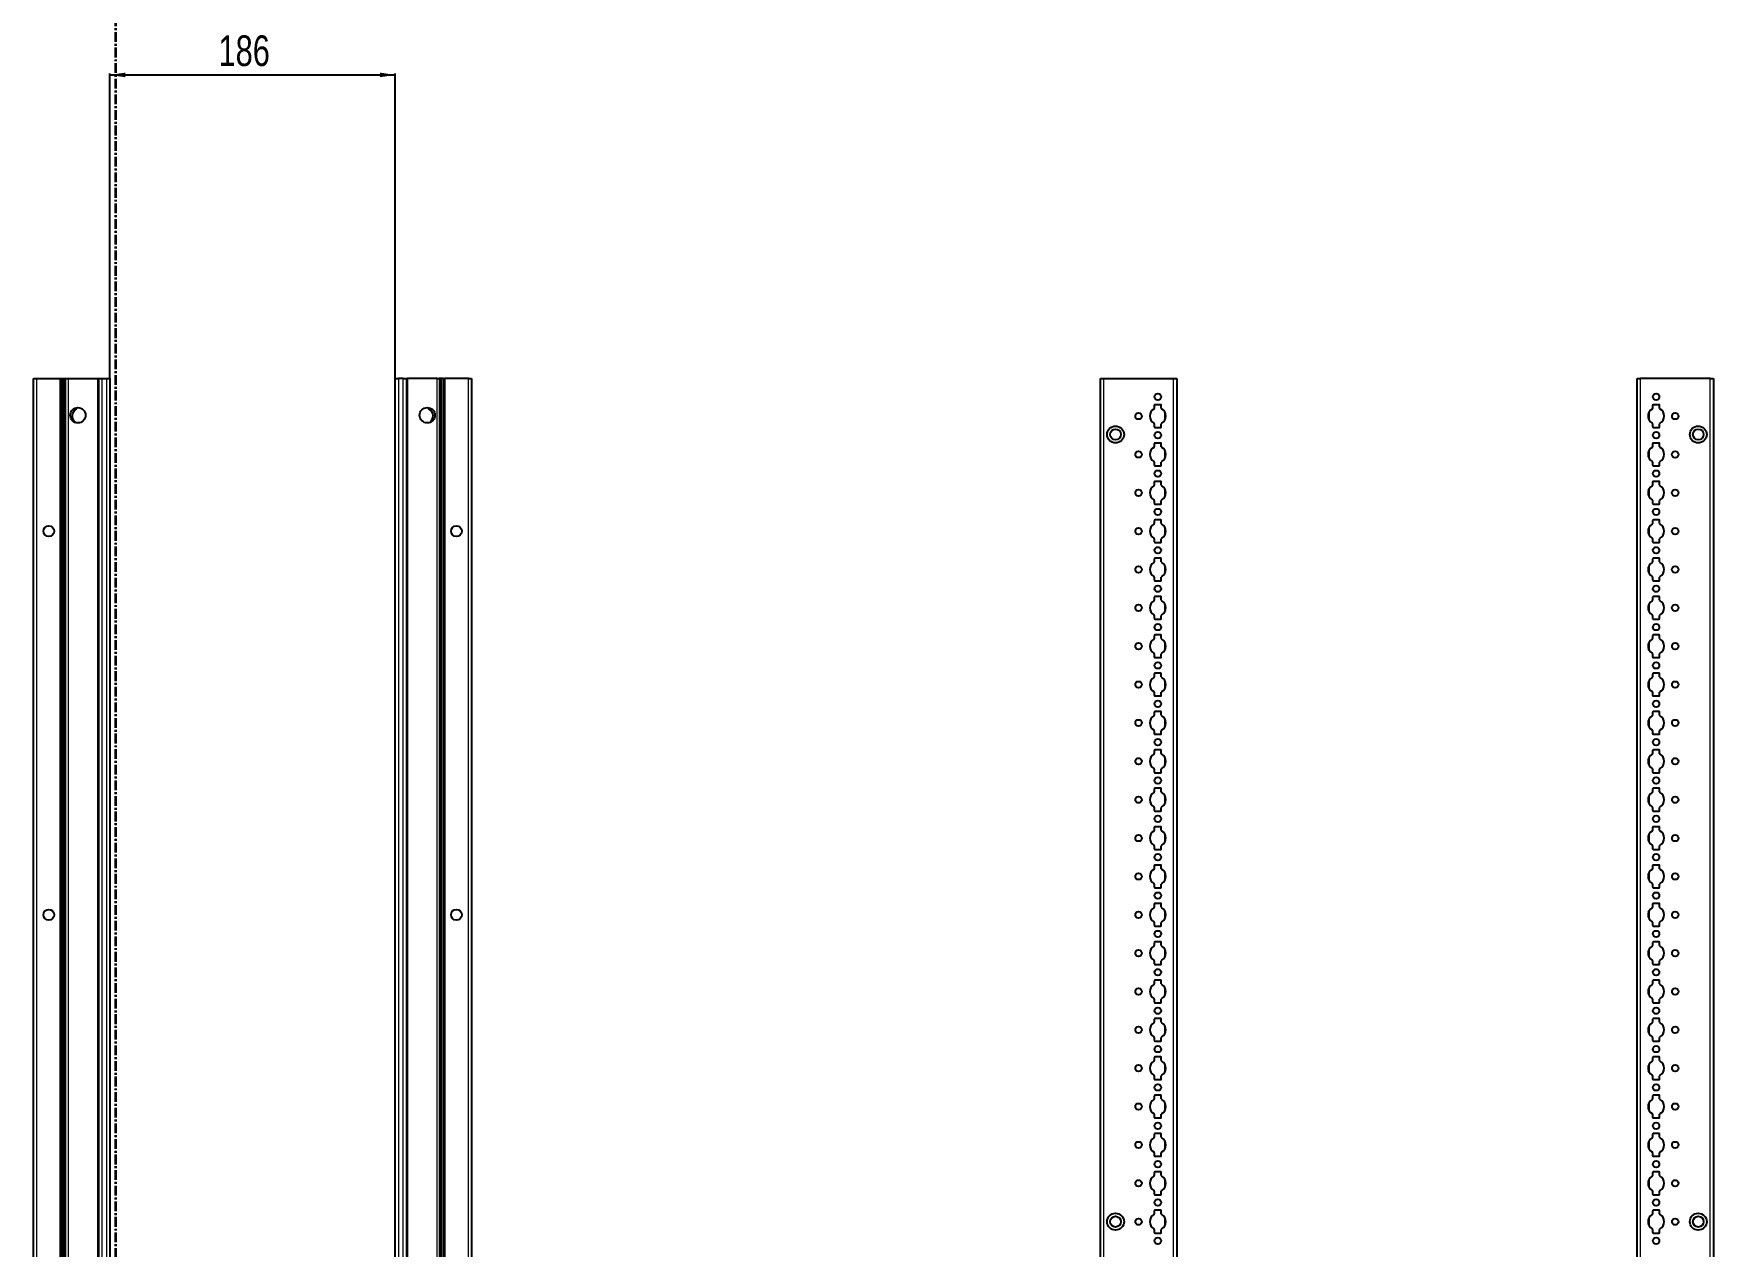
# Model space of a CAD drawing. Header units: millimetres. Extents: x -199 to 1999, y -1547 to 1507.
# Drawn here: x 905 to 1999, y -318 to 472 of the extents above; entities that cross this region are included whole.
import ezdxf

# ---------------------------------------------------------------- set-up
doc = ezdxf.new("R2010")
doc.units = ezdxf.units.MM
doc.linetypes.add('CENTER', pattern=[10.16, 6.35, -1.27, 1.27, -1.27])
doc.layers.add('FORMAT', color=7, linetype='Continuous')
doc.styles.add('SLDTEXTSTYLE0', font='TXT', dxfattribs={"width": 0.75})
doc.dimstyles.new('SLDDIMSTYLE0', dxfattribs={"dimtxt": 20, "dimasz": 10, "dimexe": 0, "dimexo": 0.0625, "dimgap": 5, "dimtad": 2, "dimdec": 1, "dimrnd": 1e-09, "dimzin": 12, "dimdsep": 46, "dimtxsty": 'SLDTEXTSTYLE0', "dimsah": 1, "dimcen": 0.09, "dimadec": 0, "dimazin": 3, "dimtfac": 1, "dimtofl": 0, "dimtmove": 0, "dimatfit": 3, "dimfxl": 0, "dimfrac": 2, "dimtolj": 1, "dimtzin": 12, "dimarcsym": 0})

# ---------------------------------------------------------------- blocks, each defined once
blk = doc.blocks.new('_D_4')
at = {"layer": 'FORMAT'}
for p, q in [((954.3, 247.2), (954.3, 446)), ((954.3, 445), (1140.3, 445)), ((1140.3, 247.2), (1140.3, 446))]:
    blk.add_line(p, q, dxfattribs=at)
for points in [[(954.3, 445), (964.3, 443.5), (964.3, 446.5)], [(1140.3, 445), (1130.3, 446.5), (1130.3, 443.5)]]:
    blk.add_solid(points, dxfattribs=at)
at = {"layer": 'FORMAT', "insert": (1025.1, 470.8), "char_height": 20, "attachment_point": 1, "style": 'SLDTEXTSTYLE0'}
blk.add_mtext('186', dxfattribs=at)

msp = doc.modelspace()

# ---------------------------------------------------------------- linework, layer by layer
at = {"color": 7, "linetype": 'CENTER', "lineweight": 35}
msp.add_line((958.03, 1499.09), (958.03, -1103.67), dxfattribs=at)
at = {"color": 7, "linetype": 'Continuous', "lineweight": 25}
for p, q in [((904.6, -851.79), (904.6, 247.21)), ((904.6, 247.21), (906.6, 247.21)), ((906.6, 247.21), (921.95, 247.21)), ((921.95, 247.21), (922.6, 247.21)), ((922.6, 223.46), (922.6, 247.21)), ((922.6, 247.21), (923.19, 247.21)), ((923.19, 247.21), (924.39, 247.21)), ((924.39, 247.21), (924.39, -851.79)), ((924.39, 247.21), (924.43, 247.21)), ((924.43, 247.21), (924.43, -851.79)), ((924.43, 247.21), (925.63, 247.21)), ((925.63, 247.21), (927.05, 247.21)), ((927.05, 247.21), (946.45, 247.21)), ((946.45, 247.21), (947.1, 247.21)), ((947.1, -851.79), (947.1, 247.21)), ((947.1, 247.21), (949.1, 247.21)), ((949.1, 247.21), (952.3, 247.21)), ((952.3, 247.21), (954.3, 247.21)), ((954.3, 247.21), (954.3, -851.79)), ((1140.3, -851.79), (1140.3, 247.21)), ((1140.3, 247.21), (1142.3, 247.21)), ((1145.5, 247.21), (1142.3, 247.21)), ((1145.5, 247.21), (1147.5, 247.21)), ((1147.5, 247.21), (1147.5, -851.79)), ((1147.5, 247.21), (1148.15, 247.21)), ((1167.55, 247.21), (1148.15, 247.21)), ((1167.55, 247.21), (1168.97, 247.21)), ((1170.17, 247.21), (1168.97, 247.21)), ((1170.17, -851.79), (1170.17, 247.21)), ((1170.21, 247.21), (1170.17, 247.21)), ((1170.21, -851.79), (1170.21, 247.21)), ((1171.42, 247.21), (1170.21, 247.21)), ((1171.42, 247.21), (1172, 247.21)), ((1172, 247.21), (1172, 223.46)), ((1172, 247.21), (1172.65, 247.21)), ((1188, 247.21), (1172.65, 247.21)), ((1188, 247.21), (1190, 247.21)), ((1190, 247.21), (1190, -851.79)), ((1599.77, -851.79), (1599.77, 247.21)), ((1599.77, 247.21), (1601.77, 247.21)), ((1601.77, 247.21), (1647.47, 247.21)), ((1647.47, 247.21), (1649.47, 247.21)), ((1649.47, 247.21), (1649.47, -851.79)), ((1949.47, -851.79), (1949.47, 247.21)), ((1949.47, 247.21), (1951.47, 247.21)), ((1997.17, 247.21), (1951.47, 247.21)), ((1997.17, 247.21), (1999.17, 247.21)), ((1999.17, 247.21), (1999.17, -851.79)), ((1638.92, 230.11), (1635.32, 230.11)), ((1963.62, 230.11), (1960.02, 230.11)), ((922.66, 223.35), (922.6, 223.46)), ((922.6, 223.46), (922.6, 221.96)), ((922.6, 221.96), (922.66, 222.06)), ((922.6, 173.46), (922.6, 221.96)), ((922.66, 222.06), (922.66, 223.35)), ((932.65, 227.73), (932.65, 228.14)), ((1161.95, 228.14), (1161.95, 227.73)), ((1172, 223.46), (1171.94, 223.35)), ((1171.94, 223.35), (1171.94, 222.06)), ((1171.94, 222.06), (1172, 221.96)), ((1172, 221.96), (1172, 223.46)), ((1172, 221.96), (1172, 173.46)), ((1634.82, 229.61), (1634.82, 227.73)), ((1639.42, 227.73), (1639.42, 229.61)), ((1959.52, 229.61), (1959.52, 227.73)), ((1964.12, 227.73), (1964.12, 229.61)), ((1634.82, 217.68), (1634.82, 215.81)), ((1635.32, 215.31), (1638.92, 215.31)), ((1639.42, 215.81), (1639.42, 217.68)), ((1959.52, 217.68), (1959.52, 215.81)), ((1960.02, 215.31), (1963.62, 215.31)), ((1964.12, 215.81), (1964.12, 217.68)), ((1634.82, 204.61), (1634.82, 202.73)), ((1638.92, 205.11), (1635.32, 205.11)), ((1639.42, 202.73), (1639.42, 204.61)), ((1959.52, 204.61), (1959.52, 202.73)), ((1963.62, 205.11), (1960.02, 205.11)), ((1964.12, 202.73), (1964.12, 204.61)), ((1634.82, 192.68), (1634.82, 190.81)), ((1635.32, 190.31), (1638.92, 190.31)), ((1639.42, 190.81), (1639.42, 192.68)), ((1959.52, 192.68), (1959.52, 190.81)), ((1960.02, 190.31), (1963.62, 190.31)), ((1964.12, 190.81), (1964.12, 192.68)), ((1634.82, 179.61), (1634.82, 177.73)), ((1638.92, 180.11), (1635.32, 180.11)), ((1639.42, 177.73), (1639.42, 179.61)), ((1959.52, 179.61), (1959.52, 177.73)), ((1963.62, 180.11), (1960.02, 180.11)), ((1964.12, 177.73), (1964.12, 179.61)), ((922.66, 173.35), (922.6, 173.46)), ((922.6, 173.46), (922.6, 171.96)), ((922.6, 171.96), (922.66, 172.06)), ((922.6, 123.46), (922.6, 171.96)), ((922.66, 172.06), (922.66, 173.35)), ((1172, 173.46), (1171.94, 173.35)), ((1171.94, 173.35), (1171.94, 172.06)), ((1171.94, 172.06), (1172, 171.96)), ((1172, 171.96), (1172, 173.46)), ((1172, 171.96), (1172, 123.46)), ((1634.82, 167.68), (1634.82, 165.81)), ((1635.32, 165.31), (1638.92, 165.31)), ((1639.42, 165.81), (1639.42, 167.68)), ((1959.52, 167.68), (1959.52, 165.81)), ((1960.02, 165.31), (1963.62, 165.31)), ((1964.12, 165.81), (1964.12, 167.68)), ((1634.82, 154.61), (1634.82, 152.73)), ((1638.92, 155.11), (1635.32, 155.11)), ((1639.42, 152.73), (1639.42, 154.61)), ((1959.52, 154.61), (1959.52, 152.73)), ((1963.62, 155.11), (1960.02, 155.11)), ((1964.12, 152.73), (1964.12, 154.61)), ((1634.82, 142.68), (1634.82, 140.81)), ((1639.42, 140.81), (1639.42, 142.68)), ((1959.52, 142.68), (1959.52, 140.81)), ((1964.12, 140.81), (1964.12, 142.68)), ((1635.32, 140.31), (1638.92, 140.31)), ((1960.02, 140.31), (1963.62, 140.31)), ((922.66, 123.35), (922.6, 123.46)), ((922.6, 123.46), (922.6, 121.96)), ((922.6, 121.96), (922.66, 122.06)), ((922.6, 73.46), (922.6, 121.96)), ((922.66, 122.06), (922.66, 123.35)), ((1172, 123.46), (1171.94, 123.35)), ((1171.94, 123.35), (1171.94, 122.06)), ((1171.94, 122.06), (1172, 121.96)), ((1172, 121.96), (1172, 123.46)), ((1172, 121.96), (1172, 73.46)), ((1634.82, 129.61), (1634.82, 127.73)), ((1638.92, 130.11), (1635.32, 130.11)), ((1639.42, 127.73), (1639.42, 129.61)), ((1959.52, 129.61), (1959.52, 127.73)), ((1963.62, 130.11), (1960.02, 130.11)), ((1964.12, 127.73), (1964.12, 129.61)), ((1634.82, 117.68), (1634.82, 115.81)), ((1635.32, 115.31), (1638.92, 115.31)), ((1639.42, 115.81), (1639.42, 117.68)), ((1959.52, 117.68), (1959.52, 115.81)), ((1960.02, 115.31), (1963.62, 115.31)), ((1964.12, 115.81), (1964.12, 117.68)), ((1634.82, 104.61), (1634.82, 102.73)), ((1638.92, 105.11), (1635.32, 105.11)), ((1639.42, 102.73), (1639.42, 104.61)), ((1959.52, 104.61), (1959.52, 102.73)), ((1963.62, 105.11), (1960.02, 105.11)), ((1964.12, 102.73), (1964.12, 104.61)), ((1634.82, 92.68), (1634.82, 90.81)), ((1635.32, 90.31), (1638.92, 90.31)), ((1639.42, 90.81), (1639.42, 92.68)), ((1959.52, 92.68), (1959.52, 90.81)), ((1960.02, 90.31), (1963.62, 90.31)), ((1964.12, 90.81), (1964.12, 92.68)), ((1634.82, 79.61), (1634.82, 77.73)), ((1638.92, 80.11), (1635.32, 80.11)), ((1639.42, 77.73), (1639.42, 79.61)), ((1959.52, 79.61), (1959.52, 77.73)), ((1963.62, 80.11), (1960.02, 80.11)), ((1964.12, 77.73), (1964.12, 79.61)), ((922.66, 73.35), (922.6, 73.46)), ((922.6, 73.46), (922.6, 71.96)), ((922.6, 71.96), (922.66, 72.06)), ((922.6, 23.46), (922.6, 71.96)), ((922.66, 72.06), (922.66, 73.35)), ((1172, 73.46), (1171.94, 73.35)), ((1171.94, 73.35), (1171.94, 72.06)), ((1171.94, 72.06), (1172, 71.96)), ((1172, 71.96), (1172, 73.46)), ((1172, 71.96), (1172, 23.46)), ((1634.82, 67.68), (1634.82, 65.81)), ((1639.42, 65.81), (1639.42, 67.68)), ((1959.52, 67.68), (1959.52, 65.81)), ((1964.12, 65.81), (1964.12, 67.68)), ((1635.32, 65.31), (1638.92, 65.31)), ((1638.92, 55.11), (1635.32, 55.11)), ((1960.02, 65.31), (1963.62, 65.31)), ((1963.62, 55.11), (1960.02, 55.11)), ((1634.82, 54.61), (1634.82, 52.73)), ((1639.42, 52.73), (1639.42, 54.61)), ((1959.52, 54.61), (1959.52, 52.73)), ((1964.12, 52.73), (1964.12, 54.61)), ((1634.82, 42.68), (1634.82, 40.81)), ((1635.32, 40.31), (1638.92, 40.31)), ((1639.42, 40.81), (1639.42, 42.68)), ((1959.52, 42.68), (1959.52, 40.81)), ((1960.02, 40.31), (1963.62, 40.31)), ((1964.12, 40.81), (1964.12, 42.68)), ((922.66, 23.35), (922.6, 23.46)), ((922.6, 23.46), (922.6, 21.96)), ((922.6, 21.96), (922.66, 22.06)), ((922.6, -26.54), (922.6, 21.96)), ((922.66, 22.06), (922.66, 23.35)), ((1172, 23.46), (1171.94, 23.35)), ((1171.94, 23.35), (1171.94, 22.06)), ((1171.94, 22.06), (1172, 21.96)), ((1172, 21.96), (1172, 23.46)), ((1172, 21.96), (1172, -26.54)), ((1634.82, 29.61), (1634.82, 27.73)), ((1638.92, 30.11), (1635.32, 30.11)), ((1639.42, 27.73), (1639.42, 29.61)), ((1959.52, 29.61), (1959.52, 27.73)), ((1963.62, 30.11), (1960.02, 30.11)), ((1964.12, 27.73), (1964.12, 29.61)), ((1634.82, 17.68), (1634.82, 15.81)), ((1635.32, 15.31), (1638.92, 15.31)), ((1639.42, 15.81), (1639.42, 17.68)), ((1959.52, 17.68), (1959.52, 15.81)), ((1960.02, 15.31), (1963.62, 15.31)), ((1964.12, 15.81), (1964.12, 17.68)), ((1634.82, 4.61), (1634.82, 2.73)), ((1638.92, 5.11), (1635.32, 5.11)), ((1639.42, 2.73), (1639.42, 4.61)), ((1959.52, 4.61), (1959.52, 2.73)), ((1963.62, 5.11), (1960.02, 5.11)), ((1964.12, 2.73), (1964.12, 4.61)), ((1634.82, -7.32), (1634.82, -9.19)), ((1635.32, -9.69), (1638.92, -9.69)), ((1639.42, -9.19), (1639.42, -7.32)), ((1959.52, -7.32), (1959.52, -9.19)), ((1960.02, -9.69), (1963.62, -9.69)), ((1964.12, -9.19), (1964.12, -7.32)), ((1634.82, -20.39), (1634.82, -22.27)), ((1638.92, -19.89), (1635.32, -19.89)), ((1639.42, -22.27), (1639.42, -20.39)), ((1959.52, -20.39), (1959.52, -22.27)), ((1963.62, -19.89), (1960.02, -19.89)), ((1964.12, -22.27), (1964.12, -20.39)), ((922.66, -26.65), (922.6, -26.54)), ((922.6, -26.54), (922.6, -28.04)), ((922.6, -28.04), (922.66, -27.94)), ((922.6, -76.54), (922.6, -28.04)), ((922.66, -27.94), (922.66, -26.65)), ((1172, -26.54), (1171.94, -26.65)), ((1171.94, -26.65), (1171.94, -27.94)), ((1171.94, -27.94), (1172, -28.04)), ((1172, -28.04), (1172, -26.54)), ((1172, -28.04), (1172, -76.54)), ((1634.82, -32.32), (1634.82, -34.19)), ((1639.42, -34.19), (1639.42, -32.32)), ((1959.52, -32.32), (1959.52, -34.19)), ((1964.12, -34.19), (1964.12, -32.32)), ((1635.32, -34.69), (1638.92, -34.69)), ((1960.02, -34.69), (1963.62, -34.69)), ((1634.82, -45.39), (1634.82, -47.27)), ((1638.92, -44.89), (1635.32, -44.89)), ((1639.42, -47.27), (1639.42, -45.39)), ((1959.52, -45.39), (1959.52, -47.27)), ((1963.62, -44.89), (1960.02, -44.89)), ((1964.12, -47.27), (1964.12, -45.39)), ((1634.82, -57.32), (1634.82, -59.19)), ((1635.32, -59.69), (1638.92, -59.69)), ((1639.42, -59.19), (1639.42, -57.32)), ((1959.52, -57.32), (1959.52, -59.19)), ((1960.02, -59.69), (1963.62, -59.69)), ((1964.12, -59.19), (1964.12, -57.32)), ((922.66, -76.65), (922.6, -76.54)), ((922.6, -76.54), (922.6, -78.04)), ((1172, -76.54), (1171.94, -76.65)), ((1172, -78.04), (1172, -76.54)), ((1634.82, -70.39), (1634.82, -72.27)), ((1638.92, -69.89), (1635.32, -69.89)), ((1639.42, -72.27), (1639.42, -70.39)), ((1959.52, -70.39), (1959.52, -72.27)), ((1963.62, -69.89), (1960.02, -69.89)), ((1964.12, -72.27), (1964.12, -70.39)), ((922.6, -78.04), (922.66, -77.94)), ((922.6, -126.54), (922.6, -78.04)), ((922.66, -77.94), (922.66, -76.65)), ((1171.94, -76.65), (1171.94, -77.94)), ((1171.94, -77.94), (1172, -78.04)), ((1172, -78.04), (1172, -126.54)), ((1634.82, -82.32), (1634.82, -84.19)), ((1635.32, -84.69), (1638.92, -84.69)), ((1639.42, -84.19), (1639.42, -82.32)), ((1959.52, -82.32), (1959.52, -84.19)), ((1960.02, -84.69), (1963.62, -84.69)), ((1964.12, -84.19), (1964.12, -82.32)), ((1634.82, -95.39), (1634.82, -97.27)), ((1638.92, -94.89), (1635.32, -94.89)), ((1639.42, -97.27), (1639.42, -95.39)), ((1959.52, -95.39), (1959.52, -97.27)), ((1963.62, -94.89), (1960.02, -94.89)), ((1964.12, -97.27), (1964.12, -95.39)), ((1634.82, -107.32), (1634.82, -109.19)), ((1639.42, -109.19), (1639.42, -107.32)), ((1959.52, -107.32), (1959.52, -109.19)), ((1964.12, -109.19), (1964.12, -107.32)), ((1634.82, -120.39), (1634.82, -122.27)), ((1635.32, -109.69), (1638.92, -109.69)), ((1638.92, -119.89), (1635.32, -119.89)), ((1639.42, -122.27), (1639.42, -120.39)), ((1959.52, -120.39), (1959.52, -122.27)), ((1960.02, -109.69), (1963.62, -109.69)), ((1963.62, -119.89), (1960.02, -119.89)), ((1964.12, -122.27), (1964.12, -120.39)), ((922.66, -126.65), (922.6, -126.54)), ((922.6, -126.54), (922.6, -128.04)), ((922.6, -128.04), (922.66, -127.94)), ((922.6, -176.54), (922.6, -128.04)), ((922.66, -127.94), (922.66, -126.65)), ((1172, -126.54), (1171.94, -126.65)), ((1171.94, -126.65), (1171.94, -127.94)), ((1171.94, -127.94), (1172, -128.04)), ((1172, -128.04), (1172, -126.54)), ((1172, -128.04), (1172, -176.54)), ((1634.82, -132.32), (1634.82, -134.19)), ((1635.32, -134.69), (1638.92, -134.69)), ((1639.42, -134.19), (1639.42, -132.32)), ((1959.52, -132.32), (1959.52, -134.19)), ((1960.02, -134.69), (1963.62, -134.69)), ((1964.12, -134.19), (1964.12, -132.32)), ((1634.82, -145.39), (1634.82, -147.27)), ((1638.92, -144.89), (1635.32, -144.89)), ((1639.42, -147.27), (1639.42, -145.39)), ((1959.52, -145.39), (1959.52, -147.27)), ((1963.62, -144.89), (1960.02, -144.89)), ((1964.12, -147.27), (1964.12, -145.39)), ((1634.82, -157.32), (1634.82, -159.19)), ((1635.32, -159.69), (1638.92, -159.69)), ((1639.42, -159.19), (1639.42, -157.32)), ((1959.52, -157.32), (1959.52, -159.19)), ((1960.02, -159.69), (1963.62, -159.69)), ((1964.12, -159.19), (1964.12, -157.32)), ((1634.82, -170.39), (1634.82, -172.27)), ((1638.92, -169.89), (1635.32, -169.89)), ((1639.42, -172.27), (1639.42, -170.39)), ((1959.52, -170.39), (1959.52, -172.27)), ((1963.62, -169.89), (1960.02, -169.89)), ((1964.12, -172.27), (1964.12, -170.39)), ((922.66, -176.65), (922.6, -176.54)), ((922.6, -176.54), (922.6, -178.04)), ((922.6, -178.04), (922.66, -177.94)), ((922.6, -226.54), (922.6, -178.04)), ((922.66, -177.94), (922.66, -176.65)), ((1172, -176.54), (1171.94, -176.65)), ((1171.94, -176.65), (1171.94, -177.94)), ((1171.94, -177.94), (1172, -178.04)), ((1172, -178.04), (1172, -176.54)), ((1172, -178.04), (1172, -226.54)), ((1634.82, -182.32), (1634.82, -184.19)), ((1635.32, -184.69), (1638.92, -184.69)), ((1639.42, -184.19), (1639.42, -182.32)), ((1959.52, -182.32), (1959.52, -184.19)), ((1960.02, -184.69), (1963.62, -184.69)), ((1964.12, -184.19), (1964.12, -182.32)), ((1634.82, -195.39), (1634.82, -197.27)), ((1638.92, -194.89), (1635.32, -194.89)), ((1639.42, -197.27), (1639.42, -195.39)), ((1959.52, -195.39), (1959.52, -197.27)), ((1963.62, -194.89), (1960.02, -194.89)), ((1964.12, -197.27), (1964.12, -195.39)), ((1634.82, -207.32), (1634.82, -209.19)), ((1639.42, -209.19), (1639.42, -207.32)), ((1959.52, -207.32), (1959.52, -209.19)), ((1964.12, -209.19), (1964.12, -207.32)), ((1635.32, -209.69), (1638.92, -209.69)), ((1960.02, -209.69), (1963.62, -209.69)), ((922.66, -226.65), (922.6, -226.54)), ((922.6, -226.54), (922.6, -228.04)), ((922.6, -228.04), (922.66, -227.94)), ((922.6, -276.54), (922.6, -228.04)), ((922.66, -227.94), (922.66, -226.65)), ((1172, -226.54), (1171.94, -226.65)), ((1171.94, -226.65), (1171.94, -227.94)), ((1171.94, -227.94), (1172, -228.04)), ((1172, -228.04), (1172, -226.54)), ((1172, -228.04), (1172, -276.54)), ((1634.82, -220.39), (1634.82, -222.27)), ((1638.92, -219.89), (1635.32, -219.89)), ((1639.42, -222.27), (1639.42, -220.39)), ((1959.52, -220.39), (1959.52, -222.27)), ((1963.62, -219.89), (1960.02, -219.89)), ((1964.12, -222.27), (1964.12, -220.39)), ((1634.82, -232.32), (1634.82, -234.19)), ((1635.32, -234.69), (1638.92, -234.69)), ((1639.42, -234.19), (1639.42, -232.32)), ((1959.52, -232.32), (1959.52, -234.19)), ((1960.02, -234.69), (1963.62, -234.69)), ((1964.12, -234.19), (1964.12, -232.32)), ((1634.82, -245.39), (1634.82, -247.27)), ((1638.92, -244.89), (1635.32, -244.89)), ((1639.42, -247.27), (1639.42, -245.39)), ((1959.52, -245.39), (1959.52, -247.27)), ((1963.62, -244.89), (1960.02, -244.89)), ((1964.12, -247.27), (1964.12, -245.39)), ((1634.82, -257.32), (1634.82, -259.19)), ((1635.32, -259.69), (1638.92, -259.69)), ((1639.42, -259.19), (1639.42, -257.32)), ((1959.52, -257.32), (1959.52, -259.19)), ((1960.02, -259.69), (1963.62, -259.69)), ((1964.12, -259.19), (1964.12, -257.32)), ((1634.82, -270.39), (1634.82, -272.27)), ((1638.92, -269.89), (1635.32, -269.89)), ((1639.42, -272.27), (1639.42, -270.39)), ((1959.52, -270.39), (1959.52, -272.27)), ((1963.62, -269.89), (1960.02, -269.89)), ((1964.12, -272.27), (1964.12, -270.39)), ((922.66, -276.65), (922.6, -276.54)), ((922.6, -276.54), (922.6, -278.04)), ((922.6, -278.04), (922.66, -277.94)), ((922.6, -326.54), (922.6, -278.04)), ((922.66, -277.94), (922.66, -276.65)), ((1172, -276.54), (1171.94, -276.65)), ((1171.94, -276.65), (1171.94, -277.94)), ((1171.94, -277.94), (1172, -278.04)), ((1172, -278.04), (1172, -276.54)), ((1172, -278.04), (1172, -326.54)), ((1634.82, -282.32), (1634.82, -284.19)), ((1639.42, -284.19), (1639.42, -282.32)), ((1959.52, -282.32), (1959.52, -284.19)), ((1964.12, -284.19), (1964.12, -282.32)), ((1634.82, -295.39), (1634.82, -297.27)), ((1635.32, -284.69), (1638.92, -284.69)), ((1638.92, -294.89), (1635.32, -294.89)), ((1639.42, -297.27), (1639.42, -295.39)), ((1959.52, -295.39), (1959.52, -297.27)), ((1960.02, -284.69), (1963.62, -284.69)), ((1963.62, -294.89), (1960.02, -294.89)), ((1964.12, -297.27), (1964.12, -295.39)), ((1634.82, -307.32), (1634.82, -309.19)), ((1635.32, -309.69), (1638.92, -309.69)), ((1639.42, -309.19), (1639.42, -307.32)), ((1959.52, -307.32), (1959.52, -309.19)), ((1960.02, -309.69), (1963.62, -309.69)), ((1964.12, -309.19), (1964.12, -307.32))]:
    msp.add_line(p, q, dxfattribs=at)
at = {"color": 8, "linetype": 'Continuous', "lineweight": 18}
for p, q in [((906.6, 247.21), (906.6, -851.79)), ((921.95, -851.79), (921.95, 247.21)), ((923.19, 247.21), (923.19, -851.79)), ((925.63, -851.79), (925.63, 247.21)), ((927.05, 247.21), (927.05, -851.79)), ((946.45, -851.79), (946.45, 247.21)), ((949.1, 247.21), (949.1, -851.79)), ((952.3, -851.79), (952.3, 247.21)), ((1142.3, 247.21), (1142.3, -851.79)), ((1145.5, -851.79), (1145.5, 247.21)), ((1148.15, 247.21), (1148.15, -851.79)), ((1167.55, -851.79), (1167.55, 247.21)), ((1168.97, 247.21), (1168.97, -851.79)), ((1171.42, -851.79), (1171.42, 247.21)), ((1172.65, 247.21), (1172.65, -851.79)), ((1188, -851.79), (1188, 247.21)), ((1601.77, 247.21), (1601.77, -851.79)), ((1647.47, -851.79), (1647.47, 247.21)), ((1951.47, 247.21), (1951.47, -851.79)), ((1997.17, -851.79), (1997.17, 247.21)), ((1641.62, 220), (1641.62, 225.41)), ((1957.32, 225.41), (1957.32, 220)), ((1641.62, 195), (1641.62, 200.41)), ((1957.32, 200.41), (1957.32, 195)), ((1641.62, 170), (1641.62, 175.41)), ((1957.32, 175.41), (1957.32, 170)), ((1641.62, 145), (1641.62, 150.41)), ((1957.32, 150.41), (1957.32, 145)), ((1641.62, 120), (1641.62, 125.41)), ((1957.32, 125.41), (1957.32, 120)), ((1641.62, 95), (1641.62, 100.41)), ((1957.32, 100.41), (1957.32, 95)), ((1641.62, 70), (1641.62, 75.41)), ((1957.32, 75.41), (1957.32, 70)), ((1641.62, 45), (1641.62, 50.41)), ((1957.32, 50.41), (1957.32, 45)), ((1641.62, 20), (1641.62, 25.41)), ((1957.32, 25.41), (1957.32, 20)), ((1641.62, -5), (1641.62, 0.41)), ((1957.32, 0.41), (1957.32, -5)), ((1641.62, -30), (1641.62, -24.59)), ((1957.32, -24.59), (1957.32, -30)), ((1641.62, -55), (1641.62, -49.59)), ((1957.32, -49.59), (1957.32, -55)), ((1641.62, -80), (1641.62, -74.59)), ((1957.32, -74.59), (1957.32, -80)), ((1641.62, -105), (1641.62, -99.59)), ((1957.32, -99.59), (1957.32, -105)), ((1641.62, -130), (1641.62, -124.59)), ((1957.32, -124.59), (1957.32, -130)), ((1641.62, -155), (1641.62, -149.59)), ((1957.32, -149.59), (1957.32, -155)), ((1641.62, -180), (1641.62, -174.59)), ((1957.32, -174.59), (1957.32, -180)), ((1641.62, -205), (1641.62, -199.59)), ((1957.32, -199.59), (1957.32, -205)), ((1641.62, -230), (1641.62, -224.59)), ((1957.32, -224.59), (1957.32, -230)), ((1641.62, -255), (1641.62, -249.59)), ((1957.32, -249.59), (1957.32, -255)), ((1641.62, -280), (1641.62, -274.59)), ((1957.32, -274.59), (1957.32, -280)), ((1641.62, -305), (1641.62, -299.59)), ((1957.32, -299.59), (1957.32, -305))]:
    msp.add_line(p, q, dxfattribs=at)
at = {"color": 7, "linetype": 'Continuous', "lineweight": 25}
for centre, radius in [((1637.12, 235.21), 2.12), ((1961.82, 235.21), 2.12), ((933.45, 223.21), 5), ((1161.15, 223.21), 5), ((1624.62, 222.71), 2.12), ((1974.32, 222.71), 2.12), ((1609.62, 210.71), 5.5), ((1609.62, 210.71), 3.5), ((1637.12, 210.21), 2.12), ((1961.82, 210.21), 2.12), ((1989.32, 210.71), 5.5), ((1989.32, 210.71), 3.5), ((1624.62, 197.71), 2.12), ((1974.32, 197.71), 2.13), ((1637.12, 185.21), 2.12), ((1961.82, 185.21), 2.12), ((1624.62, 172.71), 2.12), ((1974.32, 172.71), 2.13), ((1637.12, 160.21), 2.12), ((1961.82, 160.21), 2.12), ((914.5, 147.71), 3.5), ((1180.1, 147.71), 3.5), ((1624.62, 147.71), 2.12), ((1974.32, 147.71), 2.13), ((1637.12, 135.21), 2.12), ((1961.82, 135.21), 2.12), ((1624.62, 122.71), 2.12), ((1974.32, 122.71), 2.13), ((1637.12, 110.21), 2.12), ((1961.82, 110.21), 2.12), ((1624.62, 97.71), 2.12), ((1974.32, 97.71), 2.13), ((1637.12, 85.21), 2.12), ((1961.82, 85.21), 2.12), ((1624.62, 72.71), 2.12), ((1974.32, 72.71), 2.12), ((1637.12, 60.21), 2.12), ((1961.82, 60.21), 2.12), ((1624.62, 47.71), 2.12), ((1974.32, 47.71), 2.12), ((1637.12, 35.21), 2.12), ((1961.82, 35.21), 2.12), ((1624.62, 22.71), 2.12), ((1974.32, 22.71), 2.12), ((1637.12, 10.21), 2.12), ((1961.82, 10.21), 2.12), ((1624.62, -2.29), 2.12), ((1974.32, -2.29), 2.12), ((1637.12, -14.79), 2.12), ((1961.82, -14.79), 2.12), ((1624.62, -27.29), 2.12), ((1974.32, -27.29), 2.12), ((1637.12, -39.79), 2.12), ((1961.82, -39.79), 2.12), ((1624.62, -52.29), 2.12), ((1974.32, -52.29), 2.12), ((1637.12, -64.79), 2.12), ((1961.82, -64.79), 2.12), ((1624.62, -77.29), 2.12), ((1974.32, -77.29), 2.12), ((1637.12, -89.79), 2.12), ((1961.82, -89.79), 2.12), ((914.5, -102.29), 3.5), ((1180.1, -102.29), 3.5), ((1624.62, -102.29), 2.12), ((1974.32, -102.29), 2.12), ((1637.12, -114.79), 2.12), ((1961.82, -114.79), 2.12), ((1624.62, -127.29), 2.12), ((1974.32, -127.29), 2.12), ((1637.12, -139.79), 2.12), ((1961.82, -139.79), 2.12), ((1624.62, -152.29), 2.12), ((1974.32, -152.29), 2.12), ((1637.12, -164.79), 2.12), ((1961.82, -164.79), 2.12), ((1624.62, -177.29), 2.12), ((1974.32, -177.29), 2.12), ((1637.12, -189.79), 2.12), ((1961.82, -189.79), 2.12), ((1624.62, -202.29), 2.12), ((1974.32, -202.29), 2.12), ((1637.12, -214.79), 2.12), ((1961.82, -214.79), 2.12), ((1624.62, -227.29), 2.12), ((1974.32, -227.29), 2.12), ((1637.12, -239.79), 2.12), ((1961.82, -239.79), 2.12), ((1624.62, -252.29), 2.12), ((1974.32, -252.29), 2.12), ((1637.12, -264.79), 2.12), ((1961.82, -264.79), 2.12), ((1624.62, -277.29), 2.12), ((1974.32, -277.29), 2.12), ((1637.12, -289.79), 2.12), ((1961.82, -289.79), 2.12), ((1609.62, -302.29), 5.5), ((1609.62, -302.29), 3.5), ((1624.62, -302.29), 2.12), ((1974.32, -302.29), 2.12), ((1989.32, -302.29), 5.5), ((1989.32, -302.29), 3.5), ((1637.12, -314.79), 2.12), ((1961.82, -314.79), 2.12)]:
    msp.add_circle(centre, radius, dxfattribs=at)
for centre, radius, start, end in [((1635.32, 229.61), 0.5, 90, 180), ((1638.92, 229.61), 0.5, 0, 90), ((1960.02, 229.61), 0.5, 90, 180), ((1963.62, 229.61), 0.5, 360, 90), ((934.95, 222.71), 5.25, 119.14074, 233.81086), ((932.15, 227.73), 0.5, 299.14074, 0), ((1162.45, 227.73), 0.5, 180, 240.85926), ((1159.65, 222.71), 5.25, 306.18913, 60.85926), ((1637.12, 222.71), 5.25, 119.14074, 240.85926), ((1634.32, 227.73), 0.5, 299.14074, 0), ((1639.92, 227.73), 0.5, 180, 240.85926), ((1637.12, 222.71), 5.25, 299.14074, 60.85926), ((1961.82, 222.71), 5.25, 119.14074, 240.85926), ((1959.02, 227.73), 0.5, 299.14074, 0), ((1964.62, 227.73), 0.5, 180, 240.85926), ((1961.82, 222.71), 5.25, 299.14074, 60.85926), ((1634.32, 217.68), 0.5, 0, 60.85926), ((1635.32, 215.81), 0.5, 180, 270), ((1638.92, 215.81), 0.5, 270, 0), ((1639.92, 217.68), 0.5, 119.14074, 180), ((1959.02, 217.68), 0.5, 0, 60.85926), ((1960.02, 215.81), 0.5, 180, 270), ((1963.62, 215.81), 0.5, 270, 0), ((1964.62, 217.68), 0.5, 119.14074, 180), ((1637.12, 197.71), 5.25, 119.14074, 240.85926), ((1634.32, 202.73), 0.5, 299.14074, 0), ((1635.32, 204.61), 0.5, 90, 180), ((1638.92, 204.61), 0.5, 0, 90), ((1639.92, 202.73), 0.5, 180, 240.85926), ((1637.12, 197.71), 5.25, 299.14074, 60.85926), ((1961.82, 197.71), 5.25, 119.14074, 240.85926), ((1959.02, 202.73), 0.5, 299.14074, 0), ((1960.02, 204.61), 0.5, 90, 180), ((1963.62, 204.61), 0.5, 0, 90), ((1964.62, 202.73), 0.5, 180, 240.85926), ((1961.82, 197.71), 5.25, 299.14074, 60.85926), ((1634.32, 192.68), 0.5, 0, 60.85926), ((1635.32, 190.81), 0.5, 180, 270), ((1638.92, 190.81), 0.5, 270, 0), ((1639.92, 192.68), 0.5, 119.14074, 180), ((1959.02, 192.68), 0.5, 0, 60.85926), ((1960.02, 190.81), 0.5, 180, 270), ((1963.62, 190.81), 0.5, 270, 0), ((1964.62, 192.68), 0.5, 119.14074, 180), ((1637.12, 172.71), 5.25, 119.14074, 240.85926), ((1634.32, 177.73), 0.5, 299.14074, 0), ((1635.32, 179.61), 0.5, 90, 180), ((1638.92, 179.61), 0.5, 360, 90), ((1639.92, 177.73), 0.5, 180, 240.85926), ((1637.12, 172.71), 5.25, 299.14074, 60.85926), ((1961.82, 172.71), 5.25, 119.14074, 240.85926), ((1959.02, 177.73), 0.5, 299.14074, 0), ((1960.02, 179.61), 0.5, 90, 180), ((1963.62, 179.61), 0.5, 0, 90), ((1964.62, 177.73), 0.5, 180, 240.85926), ((1961.82, 172.71), 5.25, 299.14074, 60.85926), ((1634.32, 167.68), 0.5, 0, 60.85926), ((1635.32, 165.81), 0.5, 180, 270), ((1638.92, 165.81), 0.5, 270, 0), ((1639.92, 167.68), 0.5, 119.14074, 180), ((1959.02, 167.68), 0.5, 0, 60.85926), ((1960.02, 165.81), 0.5, 180, 270), ((1963.62, 165.81), 0.5, 270, 0), ((1964.62, 167.68), 0.5, 119.14074, 180), ((1635.32, 154.61), 0.5, 90, 180), ((1638.92, 154.61), 0.5, 360, 90), ((1960.02, 154.61), 0.5, 90, 180), ((1963.62, 154.61), 0.5, 0, 90), ((1637.12, 147.71), 5.25, 119.14074, 240.85926), ((1634.32, 152.73), 0.5, 299.14074, 0), ((1634.32, 142.68), 0.5, 0, 60.85926), ((1639.92, 152.73), 0.5, 180, 240.85926), ((1639.92, 142.68), 0.5, 119.14074, 180), ((1637.12, 147.71), 5.25, 299.14074, 60.85926), ((1961.82, 147.71), 5.25, 119.14074, 240.85926), ((1959.02, 152.73), 0.5, 299.14074, 0), ((1959.02, 142.68), 0.5, 0, 60.85926), ((1964.62, 152.73), 0.5, 180, 240.85926), ((1964.62, 142.68), 0.5, 119.14074, 180), ((1961.82, 147.71), 5.25, 299.14074, 60.85926), ((1635.32, 140.81), 0.5, 180, 270), ((1638.92, 140.81), 0.5, 270, 0), ((1960.02, 140.81), 0.5, 180, 270), ((1963.62, 140.81), 0.5, 270, 0), ((1637.12, 122.71), 5.25, 119.14074, 240.85926), ((1634.32, 127.73), 0.5, 299.14074, 0), ((1635.32, 129.61), 0.5, 90, 180), ((1638.92, 129.61), 0.5, 0, 90), ((1639.92, 127.73), 0.5, 180, 240.85926), ((1637.12, 122.71), 5.25, 299.14074, 60.85926), ((1961.82, 122.71), 5.25, 119.14074, 240.85926), ((1959.02, 127.73), 0.5, 299.14074, 0), ((1960.02, 129.61), 0.5, 90, 180), ((1963.62, 129.61), 0.5, 0, 90), ((1964.62, 127.73), 0.5, 180, 240.85926), ((1961.82, 122.71), 5.25, 299.14074, 60.85926), ((1634.32, 117.68), 0.5, 0, 60.85926), ((1635.32, 115.81), 0.5, 180, 270), ((1638.92, 115.81), 0.5, 270, 0), ((1639.92, 117.68), 0.5, 119.14074, 180), ((1959.02, 117.68), 0.5, 0, 60.85926), ((1960.02, 115.81), 0.5, 180, 270), ((1963.62, 115.81), 0.5, 270, 0), ((1964.62, 117.68), 0.5, 119.14074, 180), ((1637.12, 97.71), 5.25, 119.14074, 240.85926), ((1634.32, 102.73), 0.5, 299.14074, 0), ((1635.32, 104.61), 0.5, 90, 180), ((1638.92, 104.61), 0.5, 0, 90), ((1639.92, 102.73), 0.5, 180, 240.85926), ((1637.12, 97.71), 5.25, 299.14074, 60.85926), ((1961.82, 97.71), 5.25, 119.14074, 240.85926), ((1959.02, 102.73), 0.5, 299.14074, 0), ((1960.02, 104.61), 0.5, 90, 180), ((1963.62, 104.61), 0.5, 0, 90), ((1964.62, 102.73), 0.5, 180, 240.85926), ((1961.82, 97.71), 5.25, 299.14074, 60.85926), ((1634.32, 92.68), 0.5, 0, 60.85926), ((1635.32, 90.81), 0.5, 180, 270), ((1638.92, 90.81), 0.5, 270, 0), ((1639.92, 92.68), 0.5, 119.14074, 180), ((1959.02, 92.68), 0.5, 0, 60.85926), ((1960.02, 90.81), 0.5, 180, 270), ((1963.62, 90.81), 0.5, 270, 0), ((1964.62, 92.68), 0.5, 119.14074, 180), ((1637.12, 72.71), 5.25, 119.14074, 240.85926), ((1634.32, 77.73), 0.5, 299.14074, 0), ((1635.32, 79.61), 0.5, 90, 180), ((1638.92, 79.61), 0.5, 0, 90), ((1639.92, 77.73), 0.5, 180, 240.85926), ((1637.12, 72.71), 5.25, 299.14074, 60.85926), ((1961.82, 72.71), 5.25, 119.14074, 240.85926), ((1959.02, 77.73), 0.5, 299.14074, 0), ((1960.02, 79.61), 0.5, 90, 180), ((1963.62, 79.61), 0.5, 0, 90), ((1964.62, 77.73), 0.5, 180, 240.85926), ((1961.82, 72.71), 5.25, 299.14074, 60.85926), ((1634.32, 67.68), 0.5, 0, 60.85926), ((1635.32, 65.81), 0.5, 180, 270), ((1638.92, 65.81), 0.5, 270, 0), ((1639.92, 67.68), 0.5, 119.14074, 180), ((1959.02, 67.68), 0.5, 0, 60.85926), ((1960.02, 65.81), 0.5, 180, 270), ((1963.62, 65.81), 0.5, 270, 0), ((1964.62, 67.68), 0.5, 119.14074, 180), ((1635.32, 54.61), 0.5, 90, 180), ((1638.92, 54.61), 0.5, 0, 90), ((1960.02, 54.61), 0.5, 90, 180), ((1963.62, 54.61), 0.5, 360, 90), ((1637.12, 47.71), 5.25, 119.14074, 240.85926), ((1634.32, 52.73), 0.5, 299.14074, 0), ((1639.92, 52.73), 0.5, 180, 240.85926), ((1637.12, 47.71), 5.25, 299.14074, 60.85926), ((1961.82, 47.71), 5.25, 119.14074, 240.85926), ((1959.02, 52.73), 0.5, 299.14074, 0), ((1964.62, 52.73), 0.5, 180, 240.85926), ((1961.82, 47.71), 5.25, 299.14074, 60.85926), ((1634.32, 42.68), 0.5, 0, 60.85926), ((1635.32, 40.81), 0.5, 180, 270), ((1638.92, 40.81), 0.5, 270, 0), ((1639.92, 42.68), 0.5, 119.14074, 180), ((1959.02, 42.68), 0.5, 0, 60.85926), ((1960.02, 40.81), 0.5, 180, 270), ((1963.62, 40.81), 0.5, 270, 0), ((1964.62, 42.68), 0.5, 119.14074, 180), ((1637.12, 22.71), 5.25, 119.14074, 240.85926), ((1634.32, 27.73), 0.5, 299.14074, 0), ((1635.32, 29.61), 0.5, 90, 180), ((1638.92, 29.61), 0.5, 0, 90), ((1639.92, 27.73), 0.5, 180, 240.85926), ((1637.12, 22.71), 5.25, 299.14074, 60.85926), ((1961.82, 22.71), 5.25, 119.14074, 240.85926), ((1959.02, 27.73), 0.5, 299.14074, 0), ((1960.02, 29.61), 0.5, 90, 180), ((1963.62, 29.61), 0.5, 0, 90), ((1964.62, 27.73), 0.5, 180, 240.85926), ((1961.82, 22.71), 5.25, 299.14074, 60.85926), ((1634.32, 17.68), 0.5, 0, 60.85926), ((1635.32, 15.81), 0.5, 180, 270), ((1638.92, 15.81), 0.5, 270, 0), ((1639.92, 17.68), 0.5, 119.14074, 180), ((1959.02, 17.68), 0.5, 0, 60.85926), ((1960.02, 15.81), 0.5, 180, 270), ((1963.62, 15.81), 0.5, 270, 0), ((1964.62, 17.68), 0.5, 119.14074, 180), ((1637.12, -2.29), 5.25, 119.14074, 240.85926), ((1634.32, 2.73), 0.5, 299.14074, 0), ((1635.32, 4.61), 0.5, 90, 180), ((1638.92, 4.61), 0.5, 0, 90), ((1639.92, 2.73), 0.5, 180, 240.85926), ((1637.12, -2.29), 5.25, 299.14074, 60.85926), ((1961.82, -2.29), 5.25, 119.14074, 240.85926), ((1959.02, 2.73), 0.5, 299.14074, 0), ((1960.02, 4.61), 0.5, 90, 180), ((1963.62, 4.61), 0.5, 0, 90), ((1964.62, 2.73), 0.5, 180, 240.85926), ((1961.82, -2.29), 5.25, 299.14074, 60.85926), ((1634.32, -7.32), 0.5, 0, 60.85926), ((1635.32, -9.19), 0.5, 180, 270), ((1638.92, -9.19), 0.5, 270, 0), ((1639.92, -7.32), 0.5, 119.14074, 180), ((1959.02, -7.32), 0.5, 0, 60.85926), ((1960.02, -9.19), 0.5, 180, 270), ((1963.62, -9.19), 0.5, 270, 0), ((1964.62, -7.32), 0.5, 119.14074, 180), ((1635.32, -20.39), 0.5, 90, 180), ((1638.92, -20.39), 0.5, 0, 90), ((1960.02, -20.39), 0.5, 90, 180), ((1963.62, -20.39), 0.5, 0, 90), ((1637.12, -27.29), 5.25, 119.14074, 240.85926), ((1634.32, -22.27), 0.5, 299.14074, 0), ((1634.32, -32.32), 0.5, 0, 60.85926), ((1639.92, -22.27), 0.5, 180, 240.85926), ((1639.92, -32.32), 0.5, 119.14074, 180), ((1637.12, -27.29), 5.25, 299.14074, 60.85926), ((1961.82, -27.29), 5.25, 119.14074, 240.85926), ((1959.02, -22.27), 0.5, 299.14074, 0), ((1959.02, -32.32), 0.5, 0, 60.85926), ((1964.62, -22.27), 0.5, 180, 240.85926), ((1964.62, -32.32), 0.5, 119.14074, 180), ((1961.82, -27.29), 5.25, 299.14074, 60.85926), ((1635.32, -34.19), 0.5, 180, 270), ((1638.92, -34.19), 0.5, 270, 0), ((1960.02, -34.19), 0.5, 180, 270), ((1963.62, -34.19), 0.5, 270, 0), ((1637.12, -52.29), 5.25, 119.14074, 240.85926), ((1634.32, -47.27), 0.5, 299.14074, 0), ((1635.32, -45.39), 0.5, 90, 180), ((1638.92, -45.39), 0.5, 0, 90), ((1639.92, -47.27), 0.5, 180, 240.85926), ((1637.12, -52.29), 5.25, 299.14074, 60.85926), ((1961.82, -52.29), 5.25, 119.14074, 240.85926), ((1959.02, -47.27), 0.5, 299.14074, 0), ((1960.02, -45.39), 0.5, 90, 180), ((1963.62, -45.39), 0.5, 0, 90), ((1964.62, -47.27), 0.5, 180, 240.85926), ((1961.82, -52.29), 5.25, 299.14074, 60.85926), ((1634.32, -57.32), 0.5, 0, 60.85926), ((1635.32, -59.19), 0.5, 180, 270), ((1638.92, -59.19), 0.5, 270, 0), ((1639.92, -57.32), 0.5, 119.14074, 180), ((1959.02, -57.32), 0.5, 0, 60.85926), ((1960.02, -59.19), 0.5, 180, 270), ((1963.62, -59.19), 0.5, 270, 0), ((1964.62, -57.32), 0.5, 119.14074, 180), ((1637.12, -77.29), 5.25, 119.14074, 240.85926), ((1634.32, -72.27), 0.5, 299.14074, 0), ((1635.32, -70.39), 0.5, 90, 180), ((1638.92, -70.39), 0.5, 0, 90), ((1639.92, -72.27), 0.5, 180, 240.85926), ((1637.12, -77.29), 5.25, 299.14074, 60.85926), ((1961.82, -77.29), 5.25, 119.14074, 240.85926), ((1959.02, -72.27), 0.5, 299.14074, 0), ((1960.02, -70.39), 0.5, 90, 180), ((1963.62, -70.39), 0.5, 0, 90), ((1964.62, -72.27), 0.5, 180, 240.85926), ((1961.82, -77.29), 5.25, 299.14074, 60.85926), ((1634.32, -82.32), 0.5, 0, 60.85926), ((1635.32, -84.19), 0.5, 180, 270), ((1638.92, -84.19), 0.5, 270, 0), ((1639.92, -82.32), 0.5, 119.14074, 180), ((1959.02, -82.32), 0.5, 0, 60.85926), ((1960.02, -84.19), 0.5, 180, 270), ((1963.62, -84.19), 0.5, 270, 0), ((1964.62, -82.32), 0.5, 119.14074, 180), ((1637.12, -102.29), 5.25, 119.14074, 240.85926), ((1634.32, -97.27), 0.5, 299.14074, 0), ((1635.32, -95.39), 0.5, 90, 180), ((1638.92, -95.39), 0.5, 0, 90), ((1639.92, -97.27), 0.5, 180, 240.85926), ((1637.12, -102.29), 5.25, 299.14074, 60.85926), ((1961.82, -102.29), 5.25, 119.14074, 240.85926), ((1959.02, -97.27), 0.5, 299.14074, 0), ((1960.02, -95.39), 0.5, 90, 180), ((1963.62, -95.39), 0.5, 0, 90), ((1964.62, -97.27), 0.5, 180, 240.85926), ((1961.82, -102.29), 5.25, 299.14074, 60.85926), ((1634.32, -107.32), 0.5, 0, 60.85926), ((1635.32, -109.19), 0.5, 180, 270), ((1638.92, -109.19), 0.5, 270, 0), ((1639.92, -107.32), 0.5, 119.14074, 180), ((1959.02, -107.32), 0.5, 0, 60.85926), ((1960.02, -109.19), 0.5, 180, 270), ((1963.62, -109.19), 0.5, 270, 0), ((1964.62, -107.32), 0.5, 119.14074, 180), ((1635.32, -120.39), 0.5, 90, 180), ((1638.92, -120.39), 0.5, 0, 90), ((1960.02, -120.39), 0.5, 90, 180), ((1963.62, -120.39), 0.5, 0, 90), ((1637.12, -127.29), 5.25, 119.14074, 240.85926), ((1634.32, -122.27), 0.5, 299.14074, 0), ((1639.92, -122.27), 0.5, 180, 240.85926), ((1637.12, -127.29), 5.25, 299.14074, 60.85926), ((1961.82, -127.29), 5.25, 119.14074, 240.85926), ((1959.02, -122.27), 0.5, 299.14074, 0), ((1964.62, -122.27), 0.5, 180, 240.85926), ((1961.82, -127.29), 5.25, 299.14074, 60.85926), ((1634.32, -132.32), 0.5, 0, 60.85926), ((1635.32, -134.19), 0.5, 180, 270), ((1638.92, -134.19), 0.5, 270, 0), ((1639.92, -132.32), 0.5, 119.14074, 180), ((1959.02, -132.32), 0.5, 0, 60.85926), ((1960.02, -134.19), 0.5, 180, 270), ((1963.62, -134.19), 0.5, 270, 0), ((1964.62, -132.32), 0.5, 119.14074, 180), ((1637.12, -152.29), 5.25, 119.14074, 240.85926), ((1634.32, -147.27), 0.5, 299.14074, 0), ((1635.32, -145.39), 0.5, 90, 180), ((1638.92, -145.39), 0.5, 0, 90), ((1639.92, -147.27), 0.5, 180, 240.85926), ((1637.12, -152.29), 5.25, 299.14074, 60.85926), ((1961.82, -152.29), 5.25, 119.14074, 240.85926), ((1959.02, -147.27), 0.5, 299.14074, 0), ((1960.02, -145.39), 0.5, 90, 180), ((1963.62, -145.39), 0.5, 0, 90), ((1964.62, -147.27), 0.5, 180, 240.85926), ((1961.82, -152.29), 5.25, 299.14074, 60.85926), ((1634.32, -157.32), 0.5, 0, 60.85926), ((1635.32, -159.19), 0.5, 180, 270), ((1638.92, -159.19), 0.5, 270, 0), ((1639.92, -157.32), 0.5, 119.14074, 180), ((1959.02, -157.32), 0.5, 0, 60.85926), ((1960.02, -159.19), 0.5, 180, 270), ((1963.62, -159.19), 0.5, 270, 0), ((1964.62, -157.32), 0.5, 119.14074, 180), ((1637.12, -177.29), 5.25, 119.14074, 240.85926), ((1634.32, -172.27), 0.5, 299.14074, 0), ((1635.32, -170.39), 0.5, 90, 180), ((1638.92, -170.39), 0.5, 0, 90), ((1639.92, -172.27), 0.5, 180, 240.85926), ((1637.12, -177.29), 5.25, 299.14074, 60.85926), ((1961.82, -177.29), 5.25, 119.14074, 240.85926), ((1959.02, -172.27), 0.5, 299.14074, 0), ((1960.02, -170.39), 0.5, 90, 180), ((1963.62, -170.39), 0.5, 0, 90), ((1964.62, -172.27), 0.5, 180, 240.85926), ((1961.82, -177.29), 5.25, 299.14074, 60.85926), ((1634.32, -182.32), 0.5, 0, 60.85926), ((1635.32, -184.19), 0.5, 180, 270), ((1638.92, -184.19), 0.5, 270, 0), ((1639.92, -182.32), 0.5, 119.14074, 180), ((1959.02, -182.32), 0.5, 0, 60.85926), ((1960.02, -184.19), 0.5, 180, 270), ((1963.62, -184.19), 0.5, 270, 0), ((1964.62, -182.32), 0.5, 119.14074, 180), ((1635.32, -195.39), 0.5, 90, 180), ((1638.92, -195.39), 0.5, 0, 90), ((1960.02, -195.39), 0.5, 90, 180), ((1963.62, -195.39), 0.5, 0, 90), ((1637.12, -202.29), 5.25, 119.14074, 240.85926), ((1634.32, -197.27), 0.5, 299.14074, 0), ((1634.32, -207.32), 0.5, 0, 60.85926), ((1639.92, -197.27), 0.5, 180, 240.85926), ((1639.92, -207.32), 0.5, 119.14074, 180), ((1637.12, -202.29), 5.25, 299.14074, 60.85926), ((1961.82, -202.29), 5.25, 119.14074, 240.85926), ((1959.02, -197.27), 0.5, 299.14074, 0), ((1959.02, -207.32), 0.5, 0, 60.85926), ((1964.62, -197.27), 0.5, 180, 240.85926), ((1964.62, -207.32), 0.5, 119.14074, 180), ((1961.82, -202.29), 5.25, 299.14074, 60.85926), ((1635.32, -209.19), 0.5, 180, 270), ((1638.92, -209.19), 0.5, 270, 0), ((1960.02, -209.19), 0.5, 180, 270), ((1963.62, -209.19), 0.5, 270, 0), ((1637.12, -227.29), 5.25, 119.14074, 240.85926), ((1634.32, -222.27), 0.5, 299.14074, 0), ((1635.32, -220.39), 0.5, 90, 180), ((1638.92, -220.39), 0.5, 0, 90), ((1639.92, -222.27), 0.5, 180, 240.85926), ((1637.12, -227.29), 5.25, 299.14074, 60.85926), ((1961.82, -227.29), 5.25, 119.14074, 240.85926), ((1959.02, -222.27), 0.5, 299.14074, 0), ((1960.02, -220.39), 0.5, 90, 180), ((1963.62, -220.39), 0.5, 0, 90), ((1964.62, -222.27), 0.5, 180, 240.85926), ((1961.82, -227.29), 5.25, 299.14074, 60.85926), ((1634.32, -232.32), 0.5, 0, 60.85926), ((1635.32, -234.19), 0.5, 180, 270), ((1638.92, -234.19), 0.5, 270, 0), ((1639.92, -232.32), 0.5, 119.14074, 180), ((1959.02, -232.32), 0.5, 0, 60.85926), ((1960.02, -234.19), 0.5, 180, 270), ((1963.62, -234.19), 0.5, 270, 0), ((1964.62, -232.32), 0.5, 119.14074, 180), ((1637.12, -252.29), 5.25, 119.14074, 240.85926), ((1634.32, -247.27), 0.5, 299.14074, 0), ((1635.32, -245.39), 0.5, 90, 180), ((1638.92, -245.39), 0.5, 0, 90), ((1639.92, -247.27), 0.5, 180, 240.85926), ((1637.12, -252.29), 5.25, 299.14074, 60.85926), ((1961.82, -252.29), 5.25, 119.14074, 240.85926), ((1959.02, -247.27), 0.5, 299.14074, 0), ((1960.02, -245.39), 0.5, 90, 180), ((1963.62, -245.39), 0.5, 0, 90), ((1964.62, -247.27), 0.5, 180, 240.85926), ((1961.82, -252.29), 5.25, 299.14074, 60.85926), ((1634.32, -257.32), 0.5, 0, 60.85926), ((1635.32, -259.19), 0.5, 180, 270), ((1638.92, -259.19), 0.5, 270, 0), ((1639.92, -257.32), 0.5, 119.14074, 180), ((1959.02, -257.32), 0.5, 0, 60.85926), ((1960.02, -259.19), 0.5, 180, 270), ((1963.62, -259.19), 0.5, 270, 0), ((1964.62, -257.32), 0.5, 119.14074, 180), ((1637.12, -277.29), 5.25, 119.14074, 240.85926), ((1634.32, -272.27), 0.5, 299.14074, 0), ((1635.32, -270.39), 0.5, 90, 180), ((1638.92, -270.39), 0.5, 0, 90), ((1639.92, -272.27), 0.5, 180, 240.85926), ((1637.12, -277.29), 5.25, 299.14074, 60.85926), ((1961.82, -277.29), 5.25, 119.14074, 240.85926), ((1959.02, -272.27), 0.5, 299.14074, 0), ((1960.02, -270.39), 0.5, 90, 180), ((1963.62, -270.39), 0.5, 0, 90), ((1964.62, -272.27), 0.5, 180, 240.85926), ((1961.82, -277.29), 5.25, 299.14074, 60.85926), ((1634.32, -282.32), 0.5, 0, 60.85926), ((1635.32, -284.19), 0.5, 180, 270), ((1638.92, -284.19), 0.5, 270, 0), ((1639.92, -282.32), 0.5, 119.14074, 180), ((1959.02, -282.32), 0.5, 0, 60.85926), ((1960.02, -284.19), 0.5, 180, 270), ((1963.62, -284.19), 0.5, 270, 0), ((1964.62, -282.32), 0.5, 119.14074, 180), ((1635.32, -295.39), 0.5, 90, 180), ((1638.92, -295.39), 0.5, 0, 90), ((1960.02, -295.39), 0.5, 90, 180), ((1963.62, -295.39), 0.5, 0, 90), ((1637.12, -302.29), 5.25, 119.14074, 240.85926), ((1634.32, -297.27), 0.5, 299.14074, 0), ((1639.92, -297.27), 0.5, 180, 240.85926), ((1637.12, -302.29), 5.25, 299.14074, 60.85926), ((1961.82, -302.29), 5.25, 119.14074, 240.85926), ((1959.02, -297.27), 0.5, 299.14074, 0), ((1964.62, -297.27), 0.5, 180, 240.85926), ((1961.82, -302.29), 5.25, 299.14074, 60.85926), ((1634.32, -307.32), 0.5, 0, 60.85926), ((1635.32, -309.19), 0.5, 180, 270), ((1638.92, -309.19), 0.5, 270, 0), ((1639.92, -307.32), 0.5, 119.14074, 180), ((1959.02, -307.32), 0.5, 0, 60.85926), ((1960.02, -309.19), 0.5, 180, 270), ((1963.62, -309.19), 0.5, 270, 0), ((1964.62, -307.32), 0.5, 119.14074, 180)]:
    msp.add_arc(centre, radius, start, end, dxfattribs=at)

# ---------------------------------------------------------------- dimensions: what is measured, and where the dimension line sits
at = {"layer": 'FORMAT'}
dim = msp.add_linear_dim(base=(1140.3, 445), p1=(954.3, 247.21), p2=(1140.3, 247.21), angle=0, dimstyle='SLDDIMSTYLE0', dxfattribs=at)
dim.commit()
dim.dimension.update_dxf_attribs({"geometry": '_D_4', "text_midpoint": (1047.3, 445), "dimtype": 160})

doc.saveas('drawing.dxf')
